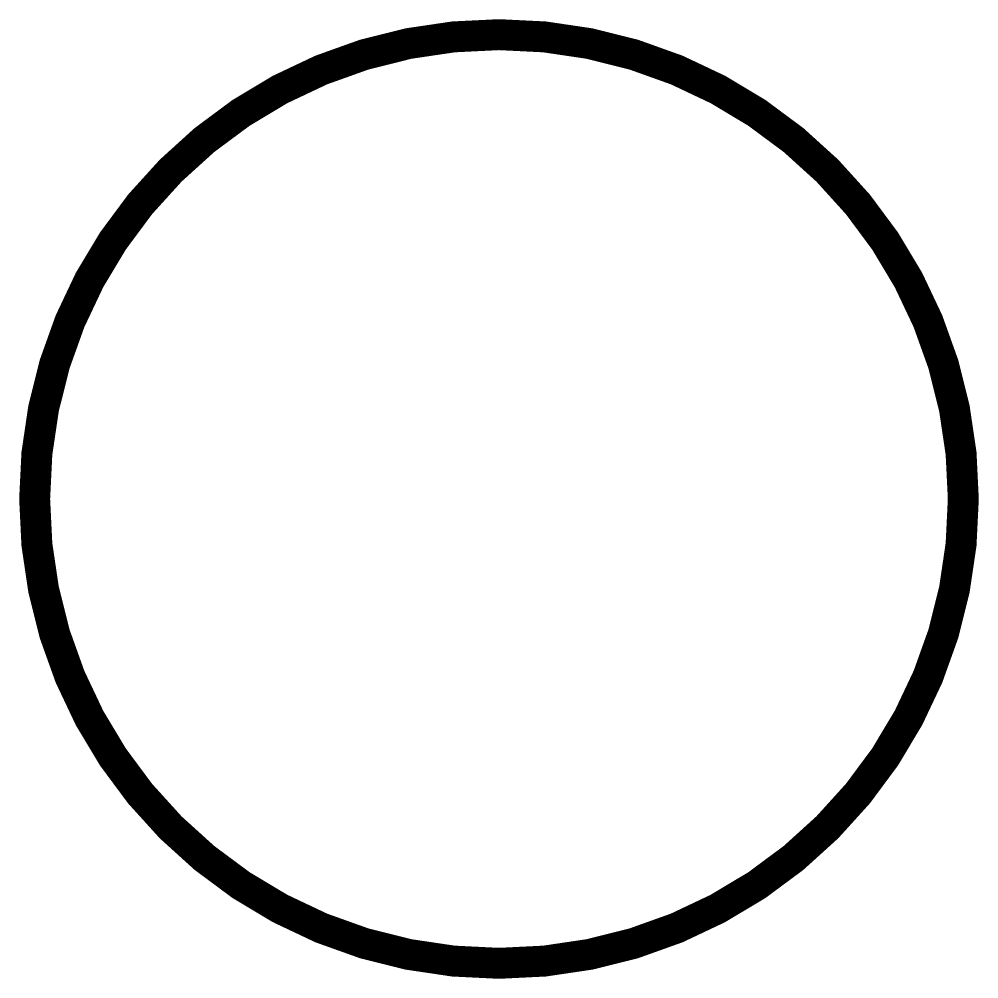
# Model space of a CAD drawing. Extents: x 0 to 2.99, y 0 to 2.99.
import ezdxf

# ---------------------------------------------------------------- set-up
doc = ezdxf.new("R2010")
doc.units = 0
doc.header["$MEASUREMENT"] = 0
doc.layers.get('0').update_dxf_attribs({"linetype": 'CONTINUOUS'})

msp = doc.modelspace()

# ---------------------------------------------------------------- linework, layer by layer
at = {"const_width": 0.0964}
msp.add_lwpolyline([(1.4948, 0.0509, 1), (1.4948, 2.9415, 1), (1.4948, 0.0509)], format="xyb", dxfattribs=at)

doc.saveas('drawing.dxf')
